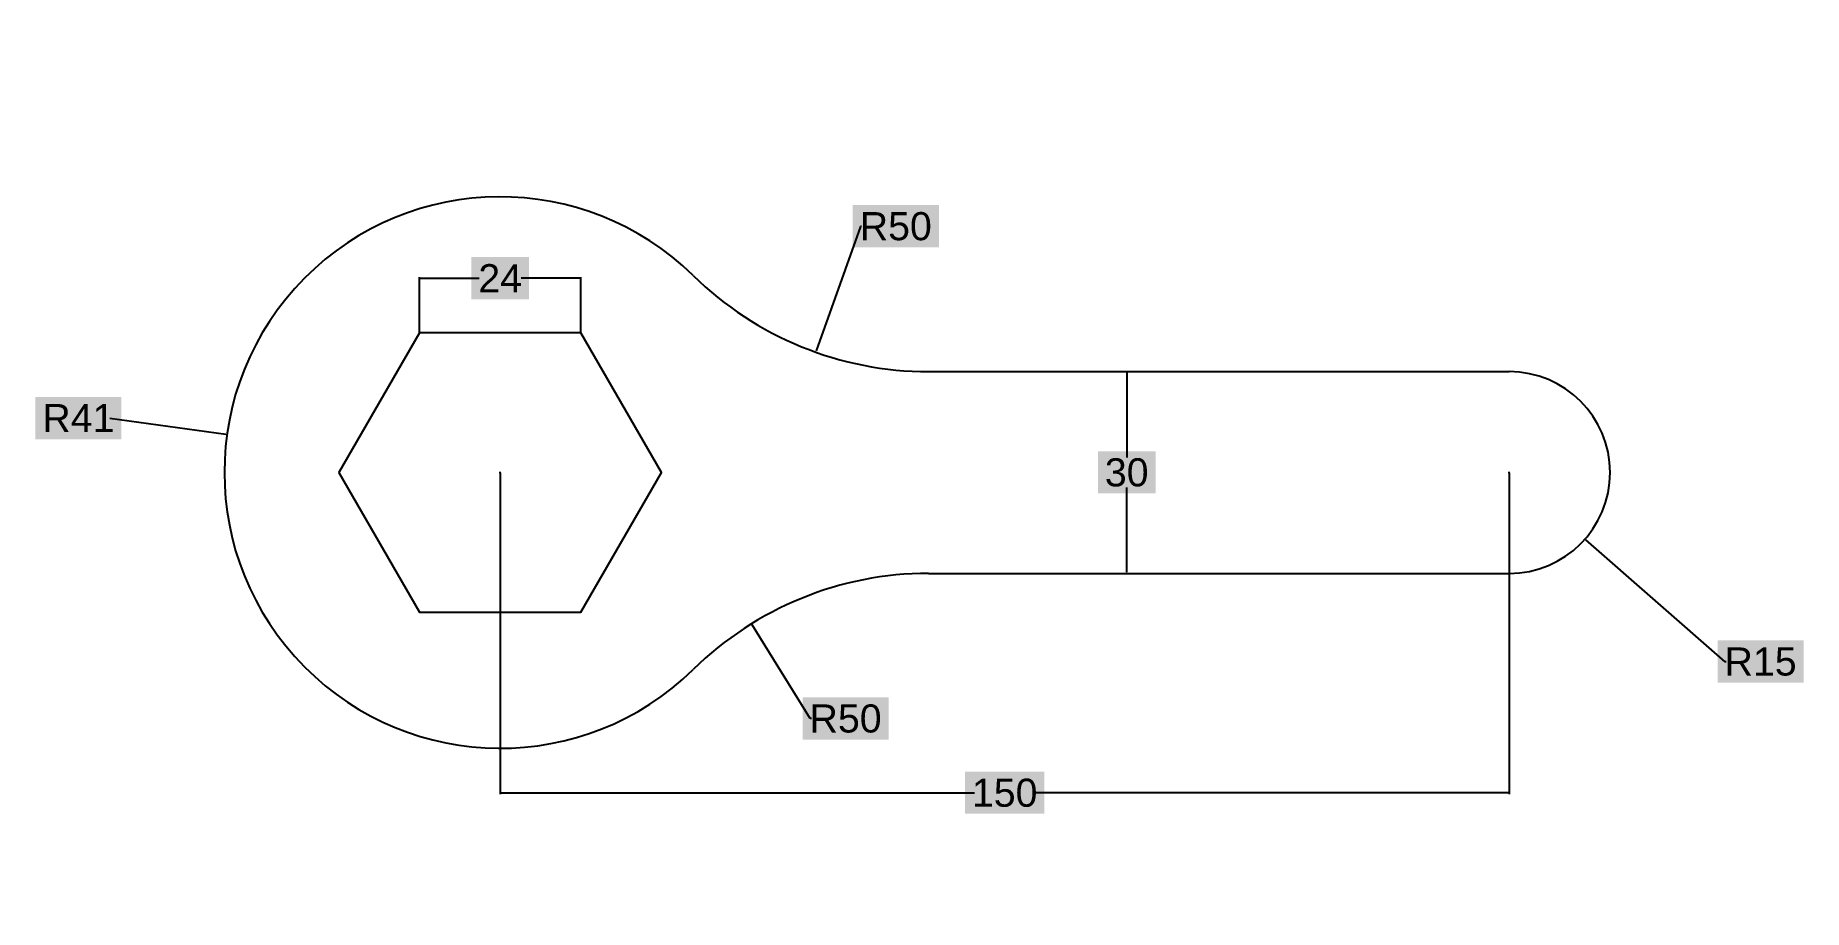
# Model space of a CAD drawing. Header units: inches. Extents: x -322 to -59, y -67 to 63.
import ezdxf

# ---------------------------------------------------------------- set-up
doc = ezdxf.new("R2010")
doc.units = ezdxf.units.IN
doc.header["$MEASUREMENT"] = 0
doc.layers.add('annotation', color=2, linetype='Continuous')
doc.styles.get("Standard").update_dxf_attribs({"font": 'arial.ttf'})
doc.dimstyles.get("Standard").update_dxf_attribs({"dimtxt": 4.18, "dimasz": 0.18, "dimexe": 0.18, "dimexo": 0.0625, "dimgap": 0.09, "dimtad": 0, "dimtih": 1, "dimtoh": 1, "dimdec": 0, "dimzin": 0, "dimdsep": 46, "dimtxsty": 'Standard', "dimcen": 0.09, "dimadec": 0, "dimazin": 0, "dimtfac": 1, "dimtdec": 0, "dimtofl": 0, "dimtmove": 0, "dimatfit": 3, "dimfxl": 1, "dimtfill": 2, "dimtfillclr": 1, "dimtolj": 1, "dimtzin": 0, "dimarcsym": 0})

# ---------------------------------------------------------------- blocks, each defined once
blk = doc.blocks.new('*D2')
at = {"layer": 'annotation', "color": 0, "lineweight": -2, "transparency": 16777216}
for p, q in [((-252.62, -2.15), (-252.62, -49.91)), ((-102.62, -2.15), (-102.62, -49.91)), ((-252.44, -49.73), (-182.13, -49.73)), ((-102.8, -49.73), (-173.12, -49.73))]:
    blk.add_line(p, q, dxfattribs=at)
at = {"layer": 'annotation', "color": 0, "transparency": 16777216}
for points in [[(-252.44, -49.7), (-252.44, -49.76), (-252.62, -49.73)], [(-102.8, -49.7), (-102.8, -49.76), (-102.62, -49.73)]]:
    blk.add_solid(points, dxfattribs=at)
at = {"layer": 'Defpoints', "color": 0, "transparency": 16777216}
for p in [(-252.62, -2.09), (-102.62, -2.09), (-102.62, -49.73)]:
    blk.add_point(p, dxfattribs=at)
at = {"layer": 'annotation', "color": 0, "transparency": 16777216, "insert": (-177.62, -49.73), "char_height": 4.18, "attachment_point": 5, "bg_fill": 1, "box_fill_scale": 1.25, "bg_fill_color": 1, "bg_fill_transparency": 0}
blk.add_mtext('\\A1;150', dxfattribs=at)
blk = doc.blocks.new('*D3')
at = {"layer": 'annotation', "color": 0, "lineweight": -2, "transparency": 16777216}
for p, q in [((-264.62, 18.76), (-264.62, 26.98)), ((-264.44, 26.8), (-255.73, 26.8)), ((-240.8, 26.8), (-249.51, 26.8)), ((-240.62, 18.76), (-240.62, 26.98))]:
    blk.add_line(p, q, dxfattribs=at)
at = {"layer": 'annotation', "color": 0, "transparency": 16777216}
for points in [[(-264.44, 26.83), (-264.44, 26.77), (-264.62, 26.8)], [(-240.8, 26.83), (-240.8, 26.77), (-240.62, 26.8)]]:
    blk.add_solid(points, dxfattribs=at)
at = {"layer": 'Defpoints', "color": 0, "transparency": 16777216}
for p in [(-240.62, 26.8), (-264.62, 18.7), (-240.62, 18.7)]:
    blk.add_point(p, dxfattribs=at)
at = {"layer": 'annotation', "color": 0, "transparency": 16777216, "insert": (-252.62, 26.8), "char_height": 4.18, "attachment_point": 5, "bg_fill": 1, "box_fill_scale": 1.25, "bg_fill_color": 1, "bg_fill_transparency": 0}
blk.add_mtext('\\A1;24', dxfattribs=at)
blk = doc.blocks.new('*D4')
at = {"layer": 'annotation', "color": 0, "lineweight": -2, "transparency": 16777216}
for p, q in [((-310.64, 6), (-293.41, 3.6)), ((-252.71, -2.09), (-252.53, -2.09)), ((-252.62, -2.18), (-252.62, -2))]:
    blk.add_line(p, q, dxfattribs=at)
at = {"layer": 'annotation', "color": 0, "transparency": 16777216}
blk.add_solid([(-293.4, 3.63), (-293.41, 3.57), (-293.23, 3.57)], dxfattribs=at)
at = {"layer": 'Defpoints', "color": 0, "transparency": 16777216}
for p in [(-293.23, 3.57), (-252.62, -2.09)]:
    blk.add_point(p, dxfattribs=at)
at = {"layer": 'annotation', "color": 0, "transparency": 16777216, "insert": (-315.32, 6), "char_height": 4.18, "attachment_point": 5, "bg_fill": 1, "box_fill_scale": 1.25, "bg_fill_color": 1, "bg_fill_transparency": 0}
blk.add_mtext('\\A1;R41', dxfattribs=at)
blk = doc.blocks.new('*D5')
at = {"layer": 'annotation', "color": 0, "lineweight": -2, "transparency": 16777216}
for p, q in [((-102.71, -2.09), (-102.53, -2.09)), ((-102.62, -2.18), (-102.62, -2)), ((-70.53, -30.22), (-91.21, -12.09)), ((-70.35, -30.22), (-70.53, -30.22))]:
    blk.add_line(p, q, dxfattribs=at)
at = {"layer": 'annotation', "color": 0, "transparency": 16777216}
blk.add_solid([(-91.19, -12.07), (-91.23, -12.12), (-91.34, -11.98)], dxfattribs=at)
at = {"layer": 'Defpoints', "color": 0, "transparency": 16777216}
for p in [(-102.62, -2.09), (-91.34, -11.98)]:
    blk.add_point(p, dxfattribs=at)
at = {"layer": 'annotation', "color": 0, "transparency": 16777216, "insert": (-65.25, -30.22), "char_height": 4.18, "attachment_point": 5, "bg_fill": 1, "box_fill_scale": 1.25, "bg_fill_color": 1, "bg_fill_transparency": 0}
blk.add_mtext('\\A1;R15', dxfattribs=at)
blk = doc.blocks.new('*D6')
at = {"layer": 'annotation', "color": 0, "lineweight": -2, "transparency": 16777216}
for p, q in [((-199.07, 34.51), (-205.67, 15.99)), ((-198.89, 34.51), (-199.07, 34.51))]:
    blk.add_line(p, q, dxfattribs=at)
at = {"layer": 'annotation', "color": 0, "transparency": 16777216}
blk.add_solid([(-205.7, 16), (-205.65, 15.98), (-205.73, 15.82)], dxfattribs=at)
at = {"layer": 'Defpoints', "color": 0, "transparency": 16777216}
for p in [(-188.93, 62.91), (-205.73, 15.82)]:
    blk.add_point(p, dxfattribs=at)
at = {"layer": 'annotation', "color": 0, "transparency": 16777216, "insert": (-193.81, 34.51), "char_height": 4.18, "attachment_point": 5, "bg_fill": 1, "box_fill_scale": 1.25, "bg_fill_color": 1, "bg_fill_transparency": 0}
blk.add_mtext('\\A1;R50', dxfattribs=at)
blk = doc.blocks.new('*D7')
at = {"layer": 'annotation', "color": 0, "lineweight": -2, "transparency": 16777216}
for p, q in [((-206.52, -38.69), (-215.17, -24.73)), ((-206.34, -38.69), (-206.52, -38.69))]:
    blk.add_line(p, q, dxfattribs=at)
at = {"layer": 'annotation', "color": 0, "transparency": 16777216}
blk.add_solid([(-215.14, -24.72), (-215.19, -24.75), (-215.26, -24.58)], dxfattribs=at)
at = {"layer": 'Defpoints', "color": 0, "transparency": 16777216}
for p in [(-215.26, -24.58), (-188.93, -67.09)]:
    blk.add_point(p, dxfattribs=at)
at = {"layer": 'annotation', "color": 0, "transparency": 16777216, "insert": (-201.27, -38.69), "char_height": 4.18, "attachment_point": 5, "bg_fill": 1, "box_fill_scale": 1.25, "bg_fill_color": 1, "bg_fill_transparency": 0}
blk.add_mtext('\\A1;R50', dxfattribs=at)
blk = doc.blocks.new('*D8')
at = {"layer": 'annotation', "color": 0, "lineweight": -2, "transparency": 16777216}
for p, q in [((-164.81, 12.91), (-159.3, 12.91)), ((-159.48, 12.73), (-159.48, 0.14)), ((-159.48, -16.91), (-159.48, -4.31)), ((-164.04, -17.09), (-159.3, -17.09))]:
    blk.add_line(p, q, dxfattribs=at)
at = {"layer": 'annotation', "color": 0, "transparency": 16777216}
for points in [[(-159.51, 12.73), (-159.45, 12.73), (-159.48, 12.91)], [(-159.51, -16.91), (-159.45, -16.91), (-159.48, -17.09)]]:
    blk.add_solid(points, dxfattribs=at)
at = {"layer": 'Defpoints', "color": 0, "transparency": 16777216}
for p in [(-164.88, 12.91), (-164.11, -17.09), (-159.48, -17.09)]:
    blk.add_point(p, dxfattribs=at)
at = {"layer": 'annotation', "color": 0, "transparency": 16777216, "insert": (-159.48, -2.09), "char_height": 4.18, "attachment_point": 5, "bg_fill": 1, "box_fill_scale": 1.25, "bg_fill_color": 1, "bg_fill_transparency": 0}
blk.add_mtext('\\A1;30', dxfattribs=at)

msp = doc.modelspace()

# ---------------------------------------------------------------- linework, layer by layer
for p, q in [((-188.93, 12.91), (-102.62, 12.91)), ((-188.93, -17.09), (-102.62, -17.09))]:
    msp.add_line(p, q)
msp.add_lwpolyline([(-264.62, 18.7), (-276.62, -2.09), (-264.62, -22.87), (-240.62, -22.87), (-228.62, -2.09), (-240.62, 18.7)], close=True)
for centre, radius, start, end in [((-252.62, -2.09), 41, 45.5847, 314.4153), ((-188.93, 62.91), 50, 225.5847, 270), ((-102.62, -2.09), 15, 270, 90), ((-188.93, -67.09), 50, 90, 134.4153)]:
    msp.add_arc(centre, radius, start, end)

# ---------------------------------------------------------------- dimensions: what is measured, and where the dimension line sits
at = {"layer": 'annotation'}
for center, mpoint, picture, middle in [((-188.93, 62.91), (-205.73, 15.82), '*D6', (-193.81, 34.51)), ((-252.62, -2.09), (-293.23, 3.57), '*D4', (-310.64, 6)), ((-102.62, -2.09), (-91.34, -11.98), '*D5', (-65.25, -30.22)), ((-188.93, -67.09), (-215.26, -24.58), '*D7', (-201.27, -38.69))]:
    dim = msp.add_radius_dim(center=center, mpoint=mpoint, dimstyle='Standard', dxfattribs=at)
    dim.commit()
    dim.dimension.update_dxf_attribs({"geometry": picture, "text_midpoint": middle, "dimtype": 164})
for base, p1, p2, picture, middle in [((-240.62, 26.8), (-264.62, 18.7), (-240.62, 18.7), '*D3', (-252.62, 26.8)), ((-102.62, -49.73), (-252.62, -2.09), (-102.62, -2.09), '*D2', (-177.62, -49.73))]:
    dim = msp.add_linear_dim(base=base, p1=p1, p2=p2, dimstyle='Standard', dxfattribs=at)
    dim.commit()
    dim.dimension.update_dxf_attribs({"geometry": picture, "text_midpoint": middle})
dim = msp.add_linear_dim(base=(-159.48, -17.09), p1=(-164.88, 12.91), p2=(-164.11, -17.09), angle=90, dimstyle='Standard', dxfattribs=at)
dim.commit()
dim.dimension.update_dxf_attribs({"geometry": '*D8', "text_midpoint": (-159.48, -2.09)})

doc.saveas('drawing.dxf')
